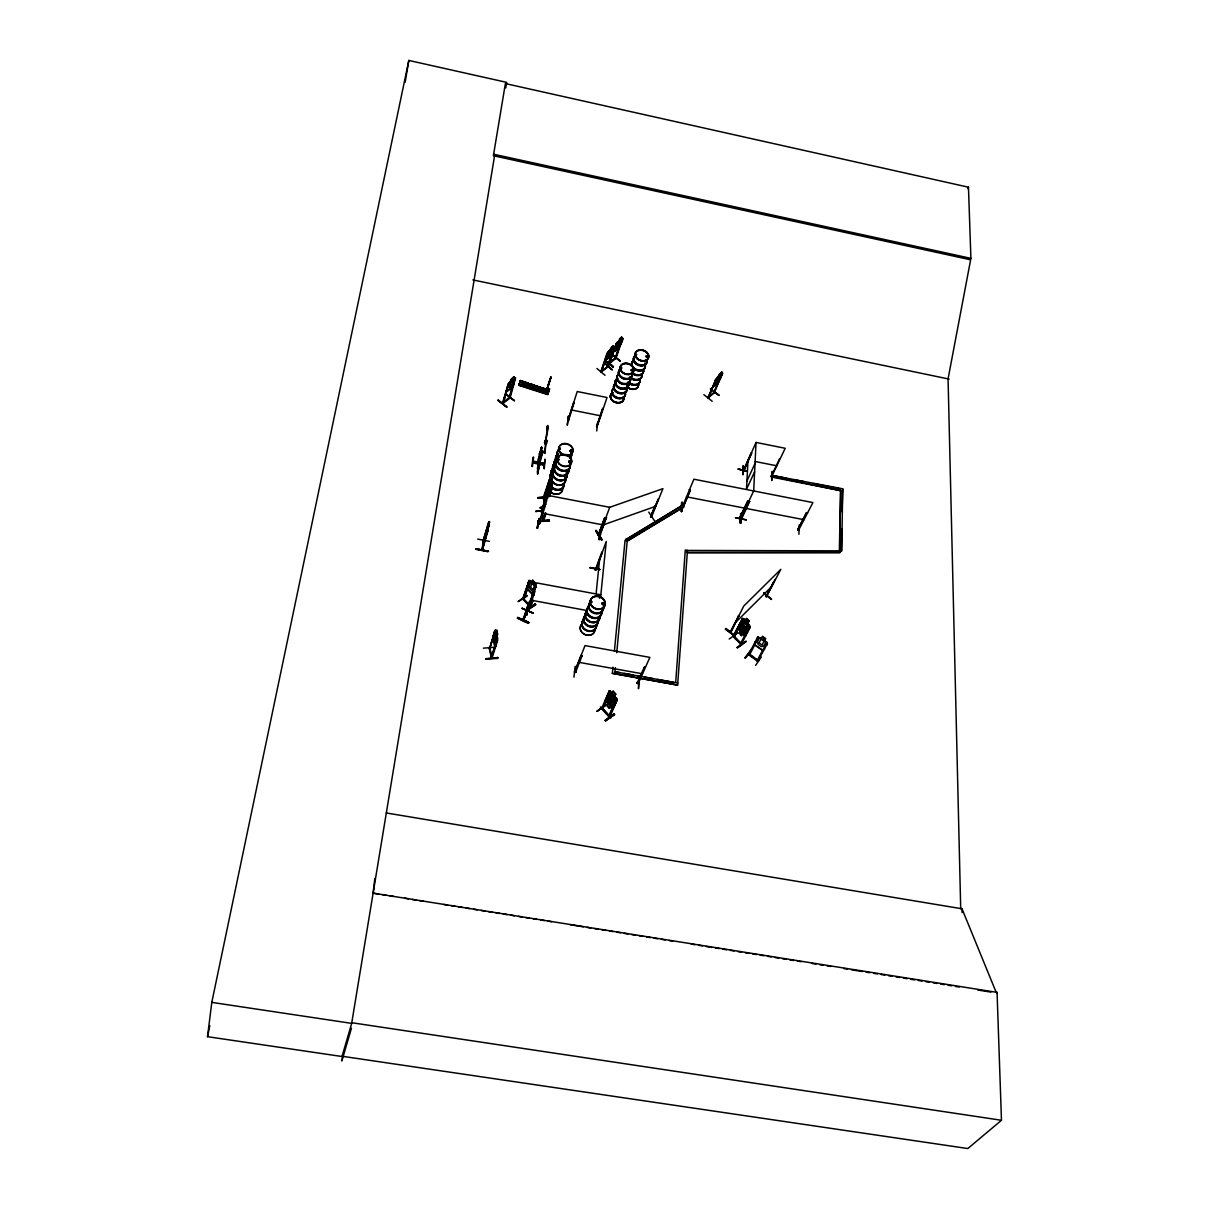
<?xml version="1.0" encoding="UTF-8"?>
<svg xmlns="http://www.w3.org/2000/svg" width="1209" height="1209" viewBox="0 0 1209 1209"><rect width="100%" height="100%" fill="white"/><g stroke="black" fill="none" stroke-linecap="round" stroke-linejoin="round"><path stroke-width="1.5" d="M488.92 524.117L488.92 523.24L483.585 541.42L483.328 540.272M611.406 355.975L605.724 360.025L613.28 347.678L615.018 346.983M612.978 353.104L611.391 355.945L605.724 360.025L605.83 358.393M605.815 360.101L605.83 358.242M840.587 490.673L771.418 477.011L771.493 475.288L842.718 488.799L841.721 550.851L687.135 550.443L687.256 552.861L839.771 552.8L840.633 490.113L839.333 550.956L841.434 551.364L841.812 528.741M842.084 511.77L842.718 488.799M491.322 656.729C492.607 655.837 491.625 659.918 491.141 657.439L497.292 638.352L496.929 630.357L496.279 632.639L495.766 630.176L497.715 640.211L491.897 658.346L489.358 647.178M491.398 656.835L489.947 647.344M491.897 658.195L491.141 657.318L492.003 656.774M806.524 512.858L807.506 513.039L806.524 512.858L797.804 529.738L798.832 529.995M797.925 528.968L797.91 529.814M798.031 529.164L798.892 529.95L799.209 529.013M799.194 524.857L798.907 534.302M541.375 510.606L543.718 520.747L543.733 519.265M541.798 512.057L547.239 493.574L541.133 511.347C540.665 509.17 542.433 513.372 541.753 510.485M543.022 519.915L545.335 512.782M543.672 520.641L545.924 513.644M543.884 520.006L541.541 511.755L543.234 519.084M779.609 458.589L771.342 476.255L842.416 491.035M616.182 343.915L609.336 363.728L615.986 358.151L622.771 338.339C623.829 341.255 614.55 355.416 614.051 349.915M771.75 474.744L771.674 476.467L771.644 475.545M771.72 480.562L772.219 471.344L771.886 480.2M748.703 501.554L748.734 500.722M739.606 518.087L747.721 501.04L749.716 501.418L747.706 501.357L739.56 518.449C739.893 516.228 744.487 519.069 739.56 518.449M739.817 522.923L740.905 513.523L741.193 523.195M740.346 523.074L740.694 513.81M744.064 469.772L743.172 471.495L751.152 452.907L751.484 454.1M749.081 501.629L740.8 518.298M743.595 470.588L744.049 470.074M748.507 627.607L748.371 630.493L748.688 627.547L742.522 620.988L740.588 622.212M542.267 450.443L542.221 452.272M542.448 451.199L542.584 450.504M743.127 465.918L743.112 474.517M771.418 477.011L785.2 448.282L756.048 442.434L753.691 490.945L740.543 518.721L741.072 518.057M748.008 460.085L746.497 489.282L754.612 471.812M546.604 501.282L546.831 497.942M690.354 490.144L689.372 489.63L690.354 490.144L682.979 507.493M681.06 511.543L681.68 502.355L681.725 511.331M681.604 511.694L682.344 502.143L681.574 511.588M682.39 506.767L683.327 507.039M683.161 506.858L681.936 507.312L683.327 506.919L682.42 506.299M613.039 667.247L612.298 673.337L677.614 685.11L687.468 550.443L685.291 550.035L675.71 682.178M758.194 661.066L748.598 653.888M757.741 636.75L766.778 642.16L767.428 643.596L757.726 661.263C759.962 660.779 756.577 658.709 757.046 660.794L765.871 644.306L766.763 644.941L765.871 644.306M538.655 465.782L537.778 470.649L538.715 466.009C539.018 471.298 538.579 459.133 538.882 464.694L539.849 459.843L538.942 464.891M757.076 660.749L757.59 659.782M541.058 448.66L541.753 447.36L539.562 455.007M540.438 457.501L540.604 455.249M540.559 457.516L540.755 455.128M644.276 667.232L645.379 667.051L644.276 667.232L637.294 682.798M758.028 638.76L756.925 638.412L758.028 638.76L749.308 655.248L749.051 653.721M639.304 678.264L638.488 688.722L638.866 677.886M637.158 683.448L637.234 682.36L638.518 682.632M638.397 682.617L637.203 682.405M477.706 539.093L489.373 541.375M545.199 450.458L545.863 442.781L544.639 453.345L545.244 450.065L544.609 451.033M497.776 657.469L497.806 658.406L485.731 659.026M485.791 658.678L497.791 657.53M519.281 383.933L518.782 385.384L547.692 394.587L548.145 393.227L519.281 383.933L518.918 384.961L547.798 394.255L549.113 389.102L548.629 390.522L547.858 390.129M547.632 390.054L547.964 389.494M604.681 517.875L605.754 517.739L604.681 517.875L598.274 535.3L604.712 517.543M601.84 552.045L595.236 570.104L596.067 569.424M614.414 650.956L625.038 540.423L627.229 540.831L683.644 507.024L682.224 505.468L625.597 539.773L627.018 541.36L683.644 507.024M615.351 667.655L614.822 673.247M616.741 652.739L627.229 540.831L625.794 539.229M605.754 517.739L599.347 535.496L598.274 535.224L598.455 534.197L599.679 534.484M595.629 568.442L595.296 570.043L596.067 568.729M595.705 570.119L606.253 541.496L600.843 594.843L599.513 598.259M575.544 672.416L582.149 655.595L581.045 655.399L574.471 672.128L575.711 672.416M540.438 508.309L540.408 507.417L544.141 507.145L540.423 507.523L540.438 508.324L544.156 507.931M575.68 672.34C575.952 669.756 576.451 673.413 574.592 672.144L585.005 645.591L649.853 657.394L638.231 683.584L637.173 682.768M581.045 655.399L582.103 655.958M599.74 569.696L589.886 567.505L599.77 569.303M573.958 677.191L575.136 666.386M596.113 593.589L599.679 558.89M597.594 422.228L596.747 430.948M602.717 408.612L596.838 426.112M537.839 521.17L549.234 520.187L537.929 520.777M573.655 402.476L567.867 421.034L577.222 391.52L607.024 397.519L597.08 426.822M378.704 894.04L373.128 893.149L374.835 878.459M567.278 425.16L568.396 416.017L567.399 424.782M567.882 420.989L568.623 420.082M495.947 645.772L495.04 646.755C493.015 643.007 492.199 631.476 495.886 630.282M528.877 609.684L528.56 610.711L527.819 609.442M545.168 506.087L544.11 505.891L545.168 506.087L539.32 524.071L539.652 523.361M539.803 521.517L549.234 521.019L549.234 520.127M493.499 635.284L495.342 647.223L483.388 648.16M493.65 635.39L493.106 638.548M537.113 528.257L538.987 518.525L537.174 528.212M537.748 528.363L538.972 518.51M373.128 893.149L997.062 992.393L1001.475 1120.275L351.864 1022.738L342.011 1056.515L207.525 1036.687L211.787 1002.382L408.823 60.45L506.677 82.363L505.77 87.879M544.277 468.865L545.002 459.344M542.629 452.544L542.826 451.35L541.481 451.486M544.639 453.345L544.927 450.005M544.987 459.314L543.838 468.412M541.632 452.257L538.171 463.531L540.499 454.675M539.214 453.889L539.667 454.886M537.37 468.971L539.924 453.481M539.909 453.375L537.491 472.175L539.698 454.055L541.632 447.98M537.673 473.898L538.035 471.042M538.201 469.863L542.826 451.35M541.3 447.36L539.214 462.987L539.803 462.458M538.836 467.792L541.36 447.27M541.753 447.36L538.201 471.842M539.531 465.571L540.468 457.41M548.826 493.287L547.39 487.862L547.798 484.597M548.946 493.272L547.541 487.847L547.964 484.597M734.059 635.556C731.853 638.624 745.364 644.609 740.316 643.959L749.006 627.38L749.731 628.151L742.522 620.988M487.484 527.381L485.731 538.156L486.23 536.872M487.151 531.915L487.544 528.922M488.708 524.842L488.104 529.346L489.071 521.94M486.426 532.837L489.585 521.729L482.618 549.052M531.854 466.387L533.048 457.319M740.346 643.929L741.072 643.052M734.135 636.448L734.014 635.586M487.136 531.461L481.983 549.989L489.116 524.736M488.33 522.772L483.116 541.315M476.346 548.931C513.205 556.442 451.456 543.415 487.983 551.621L476.255 549.445M487.892 531.068L482.391 550.065L483.736 540.347M482.482 549.868L483.993 539.788L483.177 540.453L489.161 521.502M545.425 501.267L545.879 498.002L545.954 504.259M713.522 386.321L713.824 384.613L713.522 386.321L720.201 379.112M532.897 386.291L532.489 387.122M342.615 1056.334L341.86 1060.973L351.456 1028.239M970.177 259.708L493.378 155.734L505.392 83.572L968.469 187.199L970.903 258.363L948.068 378.87L960.702 908.564L962.001 908.79L996.443 993.012L997.062 992.393M494.541 155.991L351.668 1023.373L211.787 1002.382M538.413 464.044L539.033 460.312L538.534 464.075M405.136 82.333L408.823 60.45M530.071 605.89L529.859 606.646L531.884 601.19M529.935 605.981L530.887 607.039L522.923 598.546M531.099 606.434L530.509 607.311L533.184 600.253M544.171 464.785L532.957 462.473M523.845 599.604L523.24 598.198L523.24 598.954M532.882 462.956L544.11 465.193M608.943 716.015C619.703 725.899 584.763 690.188 609.457 717.36L617.24 699.784L610.485 691.216M616.696 698.137L617.028 699.784L609.291 717.33L609.941 716.423M602.838 708.474L602.097 709.29L602.248 707.779M539.244 461.808L537.521 474.049L538.262 471.706M523.829 619.295L522.862 620.005L527.411 611.422M523.996 618.827L526.882 611.437M488.255 529.33L487.892 531.144M651.742 515.775L650.518 516.757L651.938 516.092M650.774 516.137L658.391 499.105L650.714 517.059L651.681 516.711M207.525 1036.687L209.822 1025.61M487.756 527.32L486.94 533.532M740.951 517.225L745.636 507.312M598.425 534.862L600.51 534.514L598.274 535.224M743.928 470.875L743.263 470.664M603.956 524.117L599.437 534.816L600.329 534.106M730.387 631.672L731.082 630.962L730.78 631.99M527.744 607.462L527.426 608.716L532.383 595.961M547.239 389.812L547.511 389.661M602.218 603.487L602.158 604.304M603.155 603.064L602.43 603.775L603.593 604.591M604.304 604.455L604.228 603.623M590.717 601.674L591.76 601.372M603.593 606.465A7.753 6.438 21.1 0 1 598.712 613.25A7.753 6.438 21.1 0 1 589.524 609.351A7.753 6.438 21.1 0 1 591.246 601.221L591.125 601.946A7.647 6.347 21.1 0 0 589.418 609.835A7.647 6.347 21.1 0 0 598.47 613.673A7.647 6.347 21.1 0 0 603.291 606.978M591.987 602.052L591.896 602.067M497.987 400.466C524.57 420.611 480.381 386.502 506.752 406.949M548.584 383.873L551.062 376.845L546.136 392.154L548.584 383.903L546.362 392.215L547.405 390.023M550.76 377.102L549.007 382.392M645.863 356.504L646.679 355.914L646.422 356.987M646.029 356.247L647.117 357.562L647.374 356.111M646.301 356.187L647.51 356.111M647.873 356.489L647.208 357.229M647.933 356.836L646.634 357.335M503.292 402.159L502.581 402.703L503.473 403.202L508.173 384.402L502.43 403.428L509.745 396.945M508.475 384.628L502.717 403.655L510.107 397.882L515.563 377.933L513.251 379.188L513.976 376.74L513.341 379.263L514.354 379.067L509.065 398.154M508.294 383.706L502.914 403.579M513.175 383.359L509.17 387.953L508.445 387.092L509.624 382.8L511.528 378.674L513.976 376.74M520.187 381.213L548.931 390.719L549.234 389.782L548.72 391.368L521.578 382.633M508.309 383.812L514.067 376.815M510.984 381.062L511.679 378.765M633.048 370.589L632.126 369.334M508.989 398.214L509.85 396.945M509.337 398.456L514.807 379.173L514.429 379.943M509.986 396.9L509.17 397.549M630.992 369.954L632.186 369.349M632.473 370.634L631.34 370.09L632.488 369.667M635.904 354.751L636.78 354.509L635.692 354.177M514.263 400.678L505.906 394.164M549.43 389.117L546.604 387.862L549.536 388.799L547.828 394.074L519.039 384.553L547.798 394.255M523.285 381.651L520.429 380.472L519.885 382.089M620.625 367.838L621.774 367.838L620.625 367.959M620.761 368.004L621.698 368.201M521.971 385.49L523.361 381.409M626.655 386.2A7.042 5.38 19.6 0 1 623.935 392.955A7.042 5.38 19.6 0 1 614.837 390.129A7.042 5.38 19.6 0 1 616.001 382.905L616.031 381.984M523.92 386.124L525.311 382.044L528.182 383.223M526.852 387.076L528.242 382.981M489.449 521.699L488.799 524.086L489.237 521.85M522.877 619.824L528.998 602.218M530.328 600.329L533.864 592.788L526.792 611.769L527.487 611.255M529.466 387.908L530.842 383.827L533.698 385.006M523.542 382.392L549.324 390.175L520.338 380.699M532.398 388.86L533.774 384.764M571.887 450.564L570.497 450.957M570.3 462.488L568.895 461.249M571.917 450.7L571.57 451.289M569.59 462.246L569.983 460.886M569.635 462.08L570.149 461.007L570.89 462.186M615.774 357.864L609.094 363.32M570.028 450.579L570.693 450.322M549.022 383.162L548.81 383.978M559.072 459.36L557.893 459.269M559.208 448.448L560.417 448.826M560.084 448.131L559.404 448.735L559.858 448.025M557.984 459.208L559.057 459.662M558.754 459.888L558.513 458.967M546.211 389.132L546.604 387.862M547.269 389.494L550.836 377.692M549.536 388.799L548.372 392.426L548.523 391.081M533.622 457.123L532.413 466.553M539.441 453.934L541.254 448.161M539.788 453.995L541.451 448.735M537.96 463.289C536.161 457.803 545.002 449.929 541.405 452.106M543.173 497.806L549.264 480.139L543.838 498.833L549.823 478.673L552.226 486.381L549.475 496.612M543.566 497.776L543.838 497.262M548.992 390.567L548.886 390.87M537.461 472.447L539.184 467.263M537.99 472.009L538.398 470.694M544.322 453.284L544.957 452.317M544.307 463.697L533.139 460.992M489.841 648.916L494.889 631.083L489.418 648.961L489.841 647.283M743.611 471.389L751.65 452.997M489.418 648.961L495.388 629.677M537.914 497.866L545.229 497.64M496.929 630.357L496.4 632.443M549.052 390.22L548.856 390.96L520.097 381.44M549.279 390.295L520.293 380.88M497.065 630.524L494.572 635.466L495.146 642.145L496.053 642.236M543.234 510.878L535.708 511.422L543.34 510.666M497.851 633.848L496.99 635.919L497.715 638.352M496.975 640.589L491.443 658.27L489.161 647.782M574.169 402.567L568.26 421.11L568.547 420.037M543.461 498.864L543.597 497.881M548.735 391.338L521.608 382.543M549.717 478.809L550.775 481.227L551.606 478.824L548.931 484.492L549.536 490.763L550.503 490.582M541.36 512.117L547.647 492.108L548.614 494.526M551.621 479.897L551.878 482.527M541.708 511.316L541.844 510.546M548.871 490.416L548.931 490.083A7.209 5.758 18.1 0 0 549.944 491.489M539.818 523.059L538.534 522.817L539.41 524.026M539.38 523.542L538.292 523.784L539.698 523.437M549.642 496.038L552.12 481.786M549.294 495.101L552.12 488.073L551.485 478.824M548.614 494.708L549.445 492.305L550.155 495.509M547.617 498.168L548.493 495.433M538.534 523.875L548.145 493.831L548.735 494.693L549.445 492.486M549.234 495.917L551.546 488.678M545.727 512.767L543.355 520.066M519.19 384.175L548.145 393.227L545.078 392.577M518.54 601.553L527.29 595.916M596.929 368.503L604.999 375.289M523.905 599.74L529.451 582.572L528.726 581.816L522.726 599.014M527.381 586.138L529.255 580.486M546.256 389.041L544.896 393.137L545.35 391.64L548.282 392.577M517.633 617.436C526.671 624.766 537.642 624.932 517.633 617.451M523.603 599.936L529.451 582.572M612.767 347.829L613.688 347.92L612.253 352.167L608.278 356.534L607.704 355.612C607.25 353.496 614.716 341.527 612.676 347.965L614.943 346.938L607.779 352.212L601.115 372.024L607.915 353.134L606.994 353.391L600.843 371.783L608.369 366.085M613.628 345.608L607.931 352.257L601.251 371.979L608.172 366.659L614.777 346.953M534.71 585.126L535.421 582.995L532.67 580.29L532.066 582.36M532.776 580.229L532.036 582.587L530.358 580.577M533.154 581.212L534.756 582.859M608.263 366.69L607.175 366.977L608.187 365.707M611.709 353.572L607.175 366.977M613.673 348.812L614.036 348.086L607.643 367.128M533.486 593.06L523.285 620.232L529.618 601.855M527.623 607.417L529.572 601.931M608.187 366.795L608.112 365.768M612.903 353.058L611.255 355.854L614.867 346.862M609.366 362.685L615.472 358.242L609.563 362.927L616.167 344.807M526.746 611.875L533.275 592.909M610.031 363.289L610.016 362.216L609.699 363.063M527.124 612.026L536.675 582.919L600.843 594.843M619.416 338.988L621.668 337.145L617.315 342.978L616.394 348.147L620.217 343.688M526.822 614.943L526.081 615.169L527.94 605.195M618.691 341.301L621.063 337.976M528.378 610.711L535.013 591.201M620.701 339.502L621.577 337.069M621.668 337.145L620.791 339.366M615.502 358.635L615.925 357.26M604.213 363.002L612.238 369.742L604.485 362.806M613.431 366.539C609.563 362.896 596.082 354.343 613.265 366.901M526.55 609.971L535.345 603.88L535.678 604.681L526.399 610.258L535.391 603.956L526.474 610.228M602.747 408.31L596.566 426.732L596.883 425.659M521.94 608.399L533.109 612.903M611.784 354.736L620.217 360.826M519.009 384.734L520.429 380.472M600.903 371.601L601.644 371.178M596.249 530.721C613.824 558.754 583.403 511.891 602.037 539.456M598.999 535.134L606.434 517.422L600.148 535.209L599.301 535.406L609.714 507.312L662.925 488.663L651.545 516.878M599.105 539.667L600.072 530.509M599.165 539.682L600.087 530.192M595.689 570.21L602.158 552.997M517.286 618.283L528.454 622.983M733.198 636.266L742.583 618.54L743.807 618.676L750.321 626.882L741.117 644.654M734.392 636.463L733.939 637.113L734.891 635.813L725.778 628.453L734.845 635.858M528.65 622.544L517.528 617.754L528.635 622.59M575.801 672.355L574.547 671.72M648.749 512.132L654.598 520.898M650.714 517.059L654.81 506.103M703.865 394.663L712.192 401.252M482.633 549.309L481.968 549.838L483.494 539.743M718.826 395.464L710.605 388.648M714.927 391.958L708.202 398.078L715.909 379.369L707.915 397.837L708.882 397.625M708.383 397.988L708.912 396.567M708.278 398.018L716.196 378.734L722.317 373.082L720.927 374.276M717.3 377.404L721.758 371.964L720.821 374.412L721.592 374.231M719.884 378.387L716.076 382.83L719.597 373.823M720.73 374.337L721.758 371.964M720.473 376.467L713.703 392.819L714.7 392.411M721.728 374.337L713.99 393.046L722.574 373.233M720.216 379.233L722.665 373.143M718.902 395.207L710.575 388.648M625.597 539.773L682.224 505.468M612.298 673.337L677.614 685.11M690.384 489.826L683.055 507.538M605.769 704.711L597.201 711.073M614.807 671.736L677.765 683.085M605.482 699.996L609.321 691.004M609.064 715.743L602.838 708.776L602.188 709.381L609.442 693.089L608.716 692.273L609.124 693.301M602.581 709.109L609.442 693.089M523.527 599.86L523.996 598.908M597.08 711.421L606.298 704.877M613.129 691.306L612.177 693.377L610.651 692.485L609.049 696.218L609.699 699.27L612.177 702.036L614.187 701.93L615.804 698.228L614.761 696.082L615.623 694.072M607.568 705.724L609.155 707.492M613.431 692.137L615.033 693.906M609.457 708.308L610.303 706.343L611.92 707.174L613.522 703.487L612.872 700.434L610.394 697.669L608.384 697.789L606.797 701.477L607.84 703.608M610.409 706.283L609.517 708.474L606.873 705.527L607.825 703.502L606.978 705.467M612.207 693.135L613.069 691.14L615.744 694.102L614.777 696.172M605.513 720.836L614.565 714.534L605.513 720.881C611.905 713.25 621.819 710.257 605.165 720.368M615.925 700.298L608.686 716.589L615.925 700.298L616.65 701.114L609.321 693.543L607.659 694.616M738.185 469.122L747.056 471.253M743.082 465.964L742.946 474.774M743.142 471.374L756.048 442.434M746.935 480.986L755.02 463.47M532.973 613.28L522.001 608.187L533.048 613.114M527.774 610.621L523.437 620.066M529.723 602.732L531.068 599.906M526.716 611.633L527.517 610.046L528.756 610.092M527.124 610.953L523.497 618.54M749.716 501.418L741.54 518.918L742.069 517.92M771.387 476.27L772.113 475.303M512.51 387.092L506.692 391.55L512.51 387.092L513.961 384.175M731.007 631.99L738.956 615.29L730.009 632.337L731.037 631.929M729.208 639.002L737.46 633.123M742.522 618.419L733.304 636.312L741.026 644.578M733.954 637.067L742.598 620.58L741.873 619.809L742.311 620.776M742.598 620.58L734.407 636.901M742.734 633.652L741.661 635.874L739.062 633.093L740.18 631.038M745.515 620.489L746.558 618.449L749.187 621.26L747.933 623.33L750.215 626.806M739.183 633.123L740.301 631.053M746.603 618.615L745.469 620.716L742.432 618.479M967.759 188.574L968.469 187.199M806.524 512.54L797.683 529.723L798.786 529.92M737.324 647.208L737.55 647.918C763.997 628.272 719.476 660.477 745.56 641.344M798.665 529.995L812.916 502.581L693.89 479.217L682.133 507.342M740.966 644.563L741.721 643.823M766.959 595.236L766.279 596.762L775.211 579.307M767.247 595.584L765.977 596.505L773.775 581.514M763.831 593.438L771.569 599.135M744.85 657.787L751.001 650.11L745.485 657.832M757.847 636.856L748.431 654.689M761.353 638.548L762.426 636.297L765.66 638.579L764.436 640.589L765.69 642.402L763.68 646.135L761.217 646.588L758.224 644.473L757.469 641.737L759.448 637.989L761.428 638.458M506.692 406.949L498.304 400.164M764.375 640.679L765.448 638.654M530.6 385.55L530.766 386.94M532.685 386.94L532.852 386.034M761.322 657.016L755.58 665.403M757.015 660.688L757.695 659.782M612.963 367.173L605.044 360.373M533.093 594.435L532.685 595.085M604.062 604.107L603.623 603.533M604.258 604.349L603.412 604.999M725.249 629.148L734.724 636.146L725.596 628.771M708.006 397.685L714.882 391.912M647.042 357.26L647.359 356.217M632.624 369.667L632.655 369.546M570.844 462.08L570.028 462.669M570.648 450.186L571.494 451.108M572.038 451.425L572.099 450.489M570.316 464.604A7.42 5.879 18.2 0 1 565.555 470.694A7.42 5.879 18.2 0 1 556.775 466.976A7.42 5.879 18.2 0 1 558.513 459.601L558.679 459.737M799.104 528.998L798.227 529.255M797.698 529.406L798.786 529.602M549.294 495.237L552.15 488.149M766.718 642.236L767.428 643.596M764.466 649.037L762.365 650.185L754.884 644.986L754.839 642.221M749.368 655.218L749.897 654.371M754.884 644.986L762.486 650.215L764.541 648.946M574.728 671.176L575.937 671.388M596.354 530.449L601.81 539.818M601.387 540L595.795 530.917M599.241 534.514L600.465 534.605M494.919 646.603L495.781 645.666L494.919 646.755M771.372 599.483L763.861 592.954M766.718 595.75L765.977 596.505M739.273 615.547L738.321 615.925M735.389 622.635L772.143 586.093M543.4 497.277L545.41 504.773M530.796 385.369L531.008 387.122L532.292 387.061M714.171 392.577L708.278 397.051L708.867 397.549M716.196 379.611L715.305 379.883M710.424 389.026L719.068 395.267M713.612 386.396L718.645 382.029M721.229 372.856L719.627 374.73L720.927 373.611M620.051 361.219L611.92 354.343L620.141 361.098M1001.475 1120.275L967.82 1148.55L342.087 1056.258M601.946 602.974A7.647 6.347 21.1 0 1 603.004 604.515L603.85 603.442M621.592 340.288L621.91 339.548L615.426 358.665M613.915 351.668L619.265 347.421M617.119 342.585L622.862 338.414M619.446 339.835L620.806 338.732M503.382 402.295L509.412 397.973M771.448 599.377L763.846 592.969M513.462 377.661L511.77 379.596L513.251 378.432M509.321 382.376L515.019 377.873M612.117 369.863L604.228 362.745M571.993 451.305L570.739 451.607L570.119 450.519A7.299 5.743 18.2 0 1 570.376 457.637M560.22 448.902L559.616 448.327M607.915 353.134L606.994 353.391M632.896 370.649L631.174 370.302M598.349 534.862L599.422 535.043M730.568 632.519L743.762 606.041L780.848 569.318L766.415 596.687M538.579 523.452L539.516 523.437M745.681 635.949L744.381 635.571M744.381 635.677L737.928 627.547M747.51 632.277L745.666 633.41L739.53 626.882L739.651 623.92M613.311 708.776L605.921 701.568L605.482 699.86M605.074 720.383L614.323 713.884L614.595 714.61M749.187 621.26L746.467 618.509M748.054 623.345L748.991 625.34L747.041 629.118L744.895 629.33L742.462 626.715L741.978 623.708L743.898 619.93L745.56 620.655M734.014 637.067L734.588 636.538L740.739 643.097M605.921 701.568L605.588 699.935M607.024 699.225L606.963 696.233L606.918 699.286L613.235 706.147L614.822 704.998M614.807 705.179L613.129 706.222M606.283 704.847L597.05 711.285M535.678 604.666L526.837 610.711M610.394 691.397L609.245 690.883L601.583 708.64M518.057 601.447L526.897 595.448M527.2 586.138L527.411 589.176L533.683 595.553M607.734 694.722L609.457 693.618L615.487 700.495M740.664 622.303L742.553 621.124M745.636 633.289L747.525 632.111M601.568 371.239L607.613 366.735M532.549 386.94L531.628 387.318M546.967 441.769C549.43 439.366 542.04 440.182 545.894 441.829M602.46 603.14L604.047 603.88M602.943 603.095L602.747 604.122M745.273 658.059L751.363 650.366M569.59 460.886L568.789 461.294A7.33 5.803 18.2 0 1 568.26 469.273A7.33 5.803 18.2 0 1 558.543 468.427A7.33 5.803 18.2 0 1 557.379 460.357M570.134 461.097L569.212 461.914M571.812 451.456L571.056 451.546M606.631 517.739L605.528 517.754M658.391 499.105L657.711 499.725M655.822 506.269L603.185 524.918L541.828 513.175M530.993 385.429L532.67 385.973M650.88 517.12L651.485 516.409M527.381 610.333L528.514 610.621M620.791 339.578L621.653 339.427L615.018 358.484M743.233 628.922L746.573 629.405L743.611 629.934L744.139 633.954L742.794 629.798C740.059 631.551 738.155 627.879 742.507 628.801L742.024 624.585L743.323 629.043M591.654 602.218L590.853 601.886M743.641 470.739L751.514 453.284M748.507 654.19L758.028 660.885M485.686 658.92L497.715 657.923M495.101 632.05L494.466 631.113M540.287 507.78L544.065 507.463M547.088 497.337L537.657 497.715L546.967 496.975M547.193 497.141L537.688 497.7M549.49 481.001L548.871 480.169M549.158 480.759L551.636 490.219M549.234 520.973L537.809 521.079L549.158 520.58M543.128 510.5L535.708 511.422M547.435 494.436L546.846 493.589M548.145 492.456L548.735 494.693M538.942 463.682L542.735 451.728M541.738 451.335L541.617 452.347M527.351 610.243L528.56 610.273M637.974 683.599L637.037 683.372M574.759 671.751L575.59 671.841M687.498 552.332L840.059 552.286M603.427 604.863L602.158 603.714M733.5 636.025L741.283 644.261M559.873 448.599L559.963 448.615A7.405 5.833 18.2 0 0 558.83 456.957M570.95 449.884L572.144 450.534M382.422 894.63L386.155 895.234M389.872 895.824L393.59 896.428M404.758 898.211L408.476 898.816M412.193 899.405L415.911 899.995M419.644 900.599L423.362 901.189M443.824 904.468L447.557 905.073M451.274 905.662L454.992 906.266M458.71 906.856L462.427 907.46M466.16 908.05L469.878 908.639M473.596 909.244L477.313 909.833M481.046 910.437L484.764 911.027M488.481 911.631L492.199 912.221M495.932 912.825L499.649 913.415M503.367 914.019L507.085 914.609M510.818 915.198L514.535 915.802M518.253 916.392L521.971 916.996M525.703 917.586L529.421 918.19M533.139 918.78L536.856 919.384M540.589 919.973L544.307 920.563M548.025 921.167L551.742 921.757M570.346 924.749L583.373 926.835M587.106 927.424L590.823 928.028M594.541 928.618L598.259 929.207M601.991 929.812L605.709 930.401M609.427 931.006L613.144 931.595M616.862 932.199L620.595 932.789M624.312 933.393L628.03 933.983M631.748 934.587L635.481 935.177M639.198 935.766L642.916 936.37M646.634 936.96L650.366 937.564M654.084 938.154L657.802 938.758M661.519 939.348L665.252 939.952M668.97 940.542L672.688 941.131M691.291 944.123L695.024 944.713M698.742 945.317L702.459 945.906M706.177 946.511L711.769 947.403M715.486 947.992L719.204 948.597M722.922 949.186L726.654 949.775M730.372 950.38L734.09 950.969M737.807 951.574L741.54 952.163M745.258 952.768L748.976 953.357M752.693 953.961L756.411 954.551M760.144 955.155L763.861 955.745M767.579 956.334L771.297 956.939M775.029 957.528L778.747 958.132M782.465 958.722L786.182 959.326M789.915 959.916L793.633 960.52M797.351 961.11L801.068 961.699M812.236 963.497L815.954 964.087M819.687 964.691L823.405 965.281M827.122 965.885L830.84 966.475M843.867 968.56L847.585 969.165M851.317 969.754L862.47 971.537M866.203 972.142L869.921 972.731M873.639 973.336L877.356 973.925M881.089 974.53L884.807 975.119M888.524 975.723L892.242 976.313M895.96 976.902L899.692 977.507M903.41 978.096L907.128 978.701M910.845 979.29L914.578 979.894M918.296 980.484L922.014 981.088M925.731 981.678L929.464 982.267M933.182 982.872L936.899 983.461M940.617 984.066L944.35 984.655M948.068 985.259L951.785 985.849M955.503 986.453L959.236 987.043M977.839 990.02L990.866 992.105M960.702 908.412L962.001 908.624L962.092 912.553M386.291 812.962L962.001 908.79M578.476 662.245L642.493 673.806M616.65 672.068L620.353 672.733M624.056 673.398L633.32 675.075M637.022 675.74L640.725 676.405M644.427 677.07L653.691 678.748M657.394 679.413L674.063 682.42M589.871 567.898L599.83 569.499M476.316 549.037L488.043 551.183M530.358 580.683L529.074 580.426L522.802 599.105L530.449 607.205M530.887 600.163L586.985 610.53M747.147 470.875L738.049 469.016L747.026 471.087M547.586 495.327L609.714 507.312M544.413 463.319L533.078 461.506L544.337 463.531M686.455 496.808L804.061 519.719M771.493 475.288L786.046 478.159M795.144 479.958L804.242 481.756M813.34 483.555L840.618 488.965M571.328 409.957L600.782 415.836M755.217 461.521L776.813 465.813M472.855 279.914L949.141 379.097M742.492 618.6L743.716 618.842M514.868 377.903L515.563 377.933M744.472 635.511L745.696 635.768M493.725 154.253L970.903 258.363M609.14 690.959L610.5 691.336M612.177 708.247L613.341 708.58M545.244 391.958L548.176 392.895M532.867 593.967L532.474 594.798M532.126 582.526L530.57 581.861L529.255 585.821L530.01 588.889L532.474 591.458L534.363 591.141L535.693 587.196L534.605 585.111M742.643 633.712L744.291 634.438L746.225 630.705L745.741 627.698L743.293 625.098L741.162 625.31L739.243 629.073L740.21 631.128M757.756 661.232L748.462 654.643M620.942 368.201L621.018 368.382A7.118 5.395 19.6 0 0 619.492 375.258A7.118 5.395 19.6 0 0 627.909 378.81A7.118 5.395 19.6 0 0 632.292 373.233M558.18 459.783L558.377 459.737A7.42 5.879 18.2 0 0 556.699 467.233A7.42 5.879 18.2 0 0 565.48 470.951A7.42 5.879 18.2 0 0 570.24 464.861M541.572 511.483L543.189 520.671M757.348 659.887L749.792 654.25M523.285 598.923L528.847 604.908M505.891 393.907L514.52 400.753L505.861 394.149M569.258 462.291L568.834 461.46M532.746 580.456L535.209 583.04L534.499 585.171L536.358 587.106M530.252 580.652L536.524 587.015M528.424 582.028L529.149 582.783M527.592 589.1L533.637 595.417M530.509 605.739L530.902 606.994M524.056 599.301L528.998 604.47M739.712 626.806L745.726 633.214M681.997 505.997L683.417 507.553M613.039 691.367L615.532 694.147M610.575 701.537L609.185 697.079L609.91 701.371L607.281 701.779L610.243 702.399L611.709 706.706L611.013 702.565M607.114 699.225L613.205 706.011M607.099 705.497L609.563 708.247M570.27 451.274L570.028 450.821A7.405 5.833 18.2 0 1 570.361 457.984M609.653 716.922L601.689 707.9M545.546 504.319L543.597 498.41L545.168 504.349M543.204 497.912L545.017 504.803M618.298 341.558L619.658 346.726M551.485 479.006L552.241 481.953M549.445 493.393L549.868 495.312M506.631 389.812L506.783 391.625M539.879 459.737L539.909 461.052M755.02 642.206L755.066 644.881M615.683 700.419L615.638 703.472M601.432 611.663A7.617 6.332 21.1 0 1 592.47 618.131A7.617 6.332 21.1 0 1 587.982 607.613M601.644 611.391A7.722 6.423 21.1 0 1 592.546 617.95A7.722 6.423 21.1 0 1 588.012 607.281M599.981 615.396A7.602 6.332 21.1 0 1 591.02 621.864A7.602 6.332 21.1 0 1 586.546 611.361M601.931 603.2A7.753 6.438 21.1 0 1 602.989 604.757M601.75 610.877A7.617 6.332 21.1 0 1 596.944 617.572A7.617 6.332 21.1 0 1 587.922 613.734A7.617 6.332 21.1 0 1 589.614 605.739M601.734 611.149A7.722 6.423 21.1 0 1 592.637 617.708A7.722 6.423 21.1 0 1 588.103 607.039M603.684 607.885A7.647 6.347 21.1 0 1 593.649 612.328A7.647 6.347 21.1 0 1 590.083 602.127M596.46 624.554A7.647 6.393 21.1 0 1 587.438 631.083A7.647 6.393 21.1 0 1 582.95 620.504M582.829 623.406A7.526 6.302 21.1 0 0 581.136 631.355A7.526 6.302 21.1 0 0 590.052 635.148A7.526 6.302 21.1 0 0 594.813 628.484A7.526 6.302 21.1 0 1 585.927 634.937A7.526 6.302 21.1 0 1 581.529 624.494M599.724 615.986A7.571 6.302 21.1 0 1 591.745 622.665A7.571 6.302 21.1 0 1 585.443 613.356M598.349 619.733A7.677 6.393 21.1 0 1 593.513 626.489A7.677 6.393 21.1 0 1 584.431 622.635A7.677 6.393 21.1 0 1 586.138 614.55M596.626 625.733A7.541 6.302 21.1 0 1 585.836 629.738A7.541 6.302 21.1 0 1 584.536 618.963M598.062 620.232A7.571 6.317 21.1 0 1 593.287 626.897A7.571 6.317 21.1 0 1 584.325 623.103A7.571 6.317 21.1 0 1 586.002 615.124M596.626 626.02A7.647 6.393 21.1 0 1 586.592 630.509A7.647 6.393 21.1 0 1 583.04 620.262M598.364 619.461A7.571 6.317 21.1 0 1 593.589 626.126A7.571 6.317 21.1 0 1 584.627 622.333A7.571 6.317 21.1 0 1 586.305 614.353M630.312 380.306A6.997 5.32 19.6 0 1 621.214 383.752A6.997 5.32 19.6 0 1 617.89 375.062M630.509 380.034A7.088 5.395 19.6 0 1 621.29 383.525A7.088 5.395 19.6 0 1 617.92 374.714M628.74 383.117A6.982 5.32 19.6 0 1 624.418 388.618A6.982 5.32 19.6 0 1 616.152 385.127A6.982 5.32 19.6 0 1 617.618 378.402M632.201 373.49A7.118 5.395 19.6 0 1 627.803 379.082A7.118 5.395 19.6 0 1 619.401 375.515A7.118 5.395 19.6 0 1 620.882 368.7M630.509 378.024A6.997 5.32 19.6 0 1 622.378 383.223A6.997 5.32 19.6 0 1 618.192 374.201M631.446 372.357A7.012 5.32 19.6 0 1 629.254 378.855A7.012 5.32 19.6 0 1 620.474 377.057A7.012 5.32 19.6 0 1 619.643 369.954M630.493 378.326A7.088 5.395 19.6 0 1 622.257 383.585A7.088 5.395 19.6 0 1 618.011 374.442M632.307 372.931A7.012 5.335 19.6 0 1 627.97 378.447A7.012 5.335 19.6 0 1 619.673 374.926A7.012 5.335 19.6 0 1 621.139 368.216M625.174 393.182A6.922 5.304 19.5 0 1 617.98 398.592A6.922 5.304 19.5 0 1 612.162 390.552M612.963 389.404A6.922 5.304 19.5 0 1 614.157 388.512M625.37 392.895A7.027 5.38 19.5 0 1 617.179 398.154A7.027 5.38 19.5 0 1 612.993 389.056M612.721 392.683A6.922 5.304 19.5 0 0 611.255 399.363A6.922 5.304 19.5 0 0 619.431 402.824A6.922 5.304 19.5 0 0 623.723 397.338A6.891 5.289 19.5 0 1 619.431 402.793A6.891 5.289 19.5 0 1 611.27 399.348A6.891 5.289 19.5 0 1 612.736 392.683M612.827 392.411A6.891 5.289 19.5 0 0 611.361 399.076A6.922 5.304 19.5 0 0 619.492 402.657A6.922 5.304 19.5 0 0 623.784 397.156A6.891 5.289 19.5 0 1 619.522 402.521A6.891 5.289 19.5 0 1 611.361 399.076A6.922 5.304 19.5 0 1 612.782 392.502M627.123 387.908A7.042 5.38 19.6 0 1 622.771 393.469A7.042 5.38 19.6 0 1 614.429 389.948A7.042 5.38 19.6 0 1 615.91 383.162M625.552 393.771A6.922 5.304 19.5 0 1 616.545 397.232A6.922 5.304 19.5 0 1 613.25 388.573M626.927 388.195A6.952 5.304 19.6 0 1 618.842 393.378A6.952 5.304 19.6 0 1 614.686 384.402M625.552 394.089A7.027 5.38 19.5 0 1 616.409 397.58A7.027 5.38 19.5 0 1 613.084 388.799M626.685 385.928A6.952 5.304 19.6 0 1 623.995 392.593A6.952 5.304 19.6 0 1 615.018 389.812A6.952 5.304 19.6 0 1 616.167 382.679M645.001 365.466A6.937 5.244 19.9 0 1 641.284 370.785A6.937 5.244 19.9 0 1 633.214 368.277M631.612 364.121A6.937 5.244 19.9 0 1 632.775 361.657M645.198 365.163A7.042 5.32 19.9 0 1 641.435 370.558A7.042 5.32 19.9 0 1 633.244 368.02M631.718 365.239A7.042 5.32 19.9 0 1 633.984 360.433M643.641 370.936A6.937 5.244 19.9 0 1 639.017 375.002A6.937 5.244 19.9 0 1 631.778 372.342M643.656 370.831A6.906 5.229 19.9 0 1 639.863 374.714A6.906 5.229 19.9 0 1 633.153 373.354M647.027 360.07A7.058 5.32 19.9 0 1 642.704 365.571A7.058 5.32 19.9 0 1 634.347 362.035A7.058 5.32 19.9 0 1 635.783 355.31M644.745 363.199A6.937 5.244 19.9 0 1 642.115 369.788A6.937 5.244 19.9 0 1 633.153 366.992A6.937 5.244 19.9 0 1 634.241 359.934M646.815 360.373A6.967 5.244 19.9 0 1 642.568 365.798A6.967 5.244 19.9 0 1 634.317 362.307A6.967 5.244 19.9 0 1 635.738 355.673M644.729 363.471A7.042 5.32 19.9 0 1 642.311 370.06A7.042 5.32 19.9 0 1 633.35 367.748M632.367 366.418A7.042 5.32 19.9 0 1 634.09 360.161M647.117 359.814A7.058 5.32 19.9 0 1 642.795 365.314A7.058 5.32 19.9 0 1 634.438 361.778A7.058 5.32 19.9 0 1 635.874 355.053M647.132 359.511A6.967 5.259 19.9 0 1 639.077 364.619A6.967 5.259 19.9 0 1 634.861 355.688M639.848 379.792A6.876 5.229 19.9 0 1 636.161 385.097A6.876 5.229 19.9 0 1 628.166 382.618M640.15 380.926A6.967 5.304 19.9 0 1 635.481 385.021A6.967 5.304 19.9 0 1 628.212 382.361M638.428 383.782A6.861 5.229 19.9 0 1 634.74 389.086A6.861 5.229 19.9 0 1 626.761 386.608A6.861 5.229 19.9 0 0 634.68 389.268A6.861 5.229 19.9 0 0 638.367 383.948M638.443 383.676A6.846 5.214 19.9 0 1 634.77 388.966A6.846 5.214 19.9 0 1 626.821 386.487M643.294 370.166A6.906 5.229 19.9 0 1 639.606 375.47A6.906 5.229 19.9 0 1 631.566 372.976M643.46 369.758A6.922 5.244 19.9 0 1 639.757 375.062A6.922 5.244 19.9 0 1 631.702 372.568M641.843 374.503A6.997 5.304 19.9 0 1 638.095 379.883A6.997 5.304 19.9 0 1 629.965 377.359M640.15 378.961A6.876 5.229 19.9 0 1 637.234 384.024A6.876 5.229 19.9 0 1 629.768 382.905M641.647 374.79A6.891 5.229 19.9 0 1 637.944 380.11A6.891 5.229 19.9 0 1 629.934 377.616M640.135 379.248A6.967 5.304 19.9 0 1 636.402 384.628A6.967 5.304 19.9 0 1 628.287 382.104M641.934 374.246A6.997 5.304 19.9 0 1 638.186 379.626A6.997 5.304 19.9 0 1 630.055 377.102M641.949 373.959A6.906 5.229 19.9 0 1 638.246 379.263A6.906 5.229 19.9 0 1 630.221 376.77M568.396 470.135A7.299 5.788 18.2 0 1 559.707 475.862A7.299 5.788 18.2 0 1 555.505 466.206M568.578 469.848A7.405 5.864 18.2 0 1 559.767 475.651A7.405 5.864 18.2 0 1 555.52 465.858M566.492 472.749A7.284 5.788 18.2 0 1 564.014 479.777A7.284 5.788 18.2 0 1 554.855 477.993A7.284 5.788 18.2 0 1 554.16 470.346M566.537 472.583A7.284 5.788 18.2 0 1 564.074 479.61A7.284 5.788 18.2 0 1 554.916 477.827A7.284 5.788 18.2 0 1 554.221 470.18M568.668 469.304A7.299 5.788 18.2 0 1 559.979 475.031A7.299 5.788 18.2 0 1 555.777 465.359M570.043 465.163A7.33 5.788 18.2 0 1 565.344 471.162A7.33 5.788 18.2 0 1 556.684 467.49A7.33 5.788 18.2 0 1 558.392 460.221M568.668 469.591A7.405 5.864 18.2 0 1 559.858 475.394A7.405 5.864 18.2 0 1 555.611 465.601M568.759 461.611A7.42 5.879 18.2 0 1 569.756 463.047M563.817 485.686A7.224 5.758 18.2 0 1 558.815 490.174A7.224 5.758 18.2 0 1 551.259 487.423M551.002 480.245A7.224 5.758 18.2 0 1 552.271 479.278M564.014 485.413A7.33 5.833 18.2 0 1 558.936 489.962A7.33 5.833 18.2 0 1 551.274 487.182M550.125 481.182A7.33 5.833 18.2 0 1 552.301 478.93M562.427 488.209A7.209 5.758 18.1 0 1 559.163 493.786A7.209 5.758 18.1 0 1 551.289 492.698M562.472 488.043A7.224 5.758 18.1 0 1 558.407 493.892A7.224 5.758 18.1 0 1 549.989 491.322M566.311 473.218A7.254 5.758 18.2 0 1 563.847 480.215A7.254 5.758 18.2 0 1 554.735 478.432A7.254 5.758 18.2 0 1 554.039 470.815M566.417 472.946A7.284 5.788 18.2 0 1 563.953 479.973A7.284 5.788 18.2 0 1 554.795 478.19A7.284 5.788 18.2 0 1 554.1 470.543M565.011 477.434A7.345 5.849 18.2 0 1 562.517 484.522A7.345 5.849 18.2 0 1 553.269 482.739A7.345 5.849 18.2 0 1 552.589 475.016M564.029 483.328A7.224 5.758 18.2 0 1 559.948 489.177A7.224 5.758 18.2 0 1 551.531 486.607M550.382 480.683A7.224 5.758 18.2 0 1 552.528 478.462M565.374 479.263A7.254 5.773 18.2 0 1 556.729 484.975A7.254 5.773 18.2 0 1 552.573 475.349M564.029 483.615A7.33 5.849 18.2 0 1 559.903 489.539A7.33 5.849 18.2 0 1 551.364 486.925M550.201 480.925A7.33 5.849 18.2 0 1 552.377 478.673M565.102 477.177A7.36 5.849 18.2 0 1 562.608 484.28A7.36 5.849 18.2 0 1 553.359 482.482A7.36 5.849 18.2 0 1 552.664 474.759M559.011 456.624A7.299 5.743 18.2 0 1 558.724 449.461M571.328 454.252A7.299 5.743 18.2 0 1 570.104 458.468M558.739 457.47A7.299 5.743 18.2 0 1 559.722 449.34M557.228 461.959A7.375 5.818 18.2 0 1 558.241 453.738M557.409 461.626A7.254 5.728 18.2 0 1 558.407 453.526M557.137 462.216A7.375 5.818 18.2 0 1 558.15 453.995M557.137 462.458A7.254 5.728 18.2 0 1 558.135 454.357M555.913 466.326A7.209 5.697 18.2 0 1 555.641 459.239M555.808 466.614A7.224 5.713 18.2 0 1 555.536 459.511M552.709 476.044A7.299 5.788 18.1 0 1 553.722 467.853M552.619 476.301A7.299 5.788 18.1 0 1 551.47 470.331M552.347 469.077A7.299 5.788 18.1 0 1 553.631 468.11M552.876 475.711A7.178 5.697 18.1 0 1 552.619 468.608M554.19 471.631A7.209 5.713 18.1 0 1 553.918 464.513M554.206 471.389A7.33 5.803 18.2 0 1 553.918 464.165M554.281 471.132A7.33 5.803 18.2 0 1 554.009 463.908M552.619 476.527A7.178 5.697 18.1 0 1 553.616 468.472M551.425 480.321A7.133 5.667 18.1 0 1 552.407 472.311M554.463 470.8A7.209 5.713 18.2 0 1 554.19 463.682M551.319 480.608A7.148 5.682 18.1 0 1 552.317 472.568M555.672 467.067A7.194 5.697 18.2 0 1 555.399 459.964M746.331 519.81L735.374 517.754L746.346 519.9M547.753 427.578L544.881 444.126L545.047 442.842A9.823 0.816 -79 0 0 547.828 429.316A9.823 0.816 -79 0 0 547.012 427.457L547.178 426.188L546.695 429.875L547.753 427.578M544.488 442.706C546.785 446.363 548.372 440.257 544.488 442.706M533.184 593.105L534.227 593.649L533.184 593.105M527.88 605.089L526.58 615.215L527.88 605.089M539.41 465.51L539.184 467.324L539.41 465.51M510.848 381.832L509.669 386.124L511.951 384.326L513.13 380.034L510.848 381.832M496.189 633.32L494.949 637.219L495.675 640.483L496.914 636.599L496.189 633.32M497.08 631.461L497.337 634.272L497.08 631.461M550.654 481.953L549.339 486.063L550.095 489.01L551.425 484.9L550.654 481.953M531.9 583.237L530.57 587.196L533.033 589.765L534.363 585.806L531.9 583.237M610.303 350.459L608.883 354.721L611.089 353.058L612.51 348.797L610.303 350.459M611.588 347.497L611.331 348.252L613.008 346.424L611.588 347.497M618.434 342.056L616.998 346.318L619.099 344.61L620.534 340.333L618.434 342.056M718.509 376.891L716.801 381.047L718.811 379.324L720.519 375.168L718.509 376.891M609.714 699.255L608.127 702.943L610.59 705.693L612.192 702.021L609.714 699.255M611.981 693.966L610.379 697.684L612.857 700.449L614.474 696.747L611.981 693.966M742.462 626.7L740.543 630.463L742.991 633.048L744.91 629.3L742.462 626.7M745.212 621.32L743.278 625.113L745.726 627.713L747.676 623.935L745.212 621.32M740.135 632.579L741.344 634.921L740.135 632.579M746.875 619.416L748.099 621.774L746.875 619.416M761.066 639.138L759.071 642.871L762.078 645.001L764.073 641.254L761.066 639.138M762.849 637.158L764.436 639.198L762.849 637.158M617.013 342.464L616.122 343.945L617.013 342.464M590.944 622.031A7.602 6.332 21.1 0 0 599.921 615.562A7.602 6.332 21.1 0 1 590.929 622.076A7.602 6.332 21.1 0 1 586.471 611.558A7.602 6.332 21.1 0 0 590.944 622.031M592.002 606.132A7.692 6.362 21.1 0 0 604.832 605.558A7.692 6.362 21.1 0 0 596.43 596.022A7.692 6.362 21.1 0 0 592.002 606.132A7.692 6.362 21.1 0 0 604.772 605.694A7.692 6.362 21.1 0 0 596.369 596.173A7.692 6.362 21.1 0 0 591.942 606.268M591.866 606.51A7.662 6.347 21.1 0 0 604.651 605.936A7.662 6.347 21.1 0 0 596.279 596.445A7.662 6.347 21.1 0 0 591.866 606.51M621.849 371.541A7.058 5.35 19.6 0 0 633.546 371.435A7.058 5.35 19.6 0 0 625.794 363.153A7.058 5.35 19.6 0 0 621.849 371.541M624.479 388.437A6.982 5.32 19.6 0 0 628.801 382.936A6.922 5.274 19.6 0 1 624.494 388.285A6.922 5.274 19.6 0 1 616.303 384.825A6.922 5.274 19.6 0 1 617.754 378.16A6.982 5.32 19.6 0 0 616.212 384.946A6.982 5.32 19.6 0 0 624.479 388.437M621.713 371.949A7.027 5.32 19.6 0 0 633.38 371.858A7.027 5.32 19.6 0 0 625.658 363.592A7.027 5.32 19.6 0 0 621.713 371.949M621.789 371.692A7.042 5.35 19.6 0 0 633.501 371.586A7.042 5.35 19.6 0 0 625.748 363.305A7.042 5.35 19.6 0 0 621.789 371.692M625.31 388.799A6.952 5.304 19.6 0 0 628 382.15A6.922 5.274 19.6 0 1 625.295 388.784A6.952 5.304 19.6 0 1 616.333 386.019A6.952 5.304 19.6 0 1 617.482 378.885A6.922 5.274 19.6 0 0 616.363 386.003A6.922 5.274 19.6 0 0 625.295 388.784M636.826 358.045A6.997 5.259 19.9 0 0 648.432 357.97A6.997 5.259 19.9 0 0 640.694 349.764A6.997 5.259 19.9 0 0 636.826 358.045M636.705 358.453A6.967 5.244 19.9 0 0 648.251 358.393A6.967 5.244 19.9 0 0 640.558 350.217A6.967 5.244 19.9 0 0 636.705 358.453M636.78 358.196A6.997 5.259 19.9 0 0 648.372 358.121A6.997 5.259 19.9 0 0 640.649 349.915A6.997 5.259 19.9 0 0 636.78 358.196M559.026 463.41A7.36 5.818 18.3 0 0 571.373 463.138A7.36 5.818 18.3 0 0 563.394 454.297A7.36 5.818 18.3 0 0 559.026 463.41M558.921 463.818A7.33 5.788 18.3 0 0 571.207 463.531A7.33 5.788 18.3 0 0 563.258 454.735A7.33 5.788 18.3 0 0 558.921 463.818M560.371 452.438A7.33 5.773 18.2 0 0 572.658 452.181A7.33 5.773 18.2 0 0 564.709 443.401A7.33 5.773 18.2 0 0 560.371 452.438M560.251 452.831A7.299 5.743 18.2 0 0 572.492 452.589A7.299 5.743 18.2 0 0 564.573 443.839A7.299 5.743 18.2 0 0 560.251 452.831"/></g></svg>
